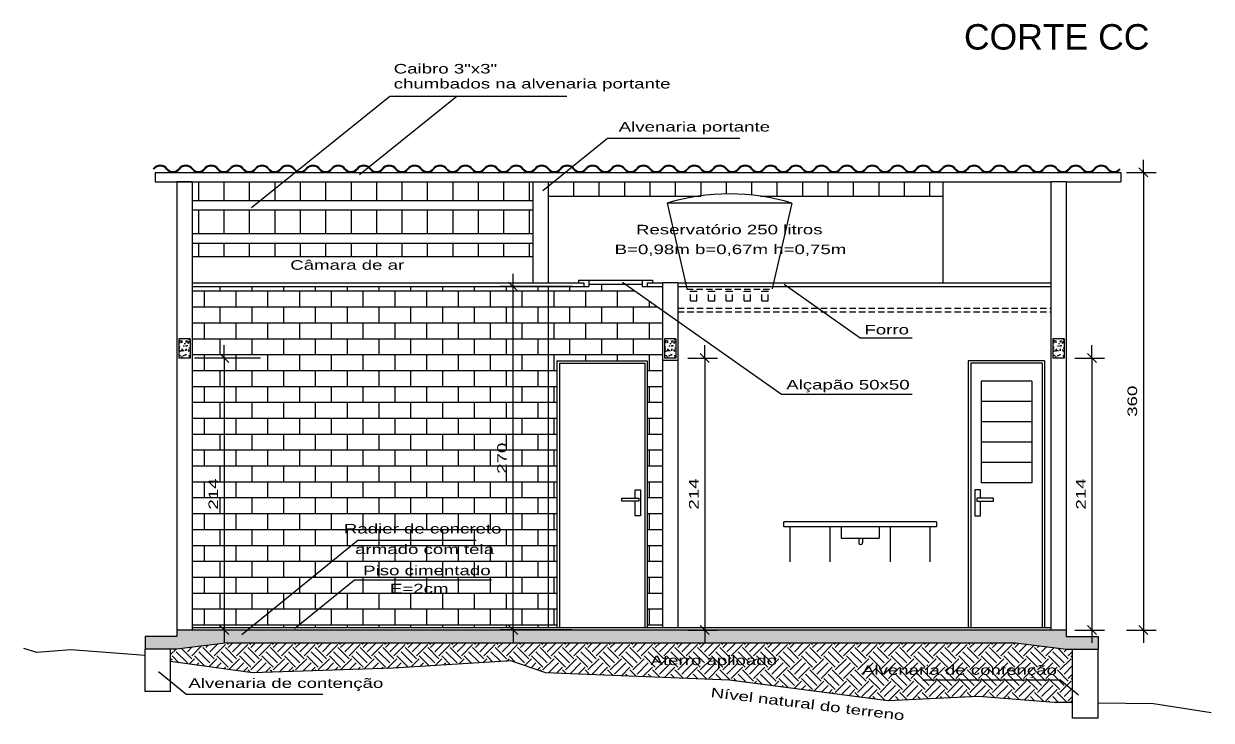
# Model space of a CAD drawing. Header units: millimetres. Extents: x 379 to 8329, y 269 to 4802.
# Drawn here: x 2608 to 3542, y 2000 to 2548 of the extents above; entities that cross this region are included whole.
import ezdxf

# ---------------------------------------------------------------- set-up
doc = ezdxf.new("R2010")
doc.units = ezdxf.units.MM
doc.header["$LTSCALE"] = 20
doc.header["$MEASUREMENT"] = 0
doc.linetypes.add('DASHED2', pattern=[0.375, 0.25, -0.125])
doc.linetypes.add('HIDDEN', pattern=[0.375, 0.25, -0.125])
for name, color, linetype in [('1', 7, 'Continuous'), ('Cotas', 7, 'Continuous'), ('Texto', 2, 'Continuous')]:
    doc.layers.add(name, color=color, linetype=linetype)
doc.styles.add('REGUA100', font='arial.ttf', dxfattribs={"width": 1.4})
doc.styles.add('Textos Gd.', font='arial.ttf', dxfattribs={"height": 0.15})
doc.dimstyles.new('ISO-25', dxfattribs={"dimscale": 5, "dimtxt": 1.5, "dimasz": 0.01, "dimexe": 2, "dimexo": 3, "dimgap": 0.98, "dimtad": 1, "dimrnd": 0.5, "dimtxsty": 'REGUA100', "dimblk1": 'COTATR', "dimblk2": 'COTATR', "dimsah": 1, "dimcen": 4, "dimdle": 4, "dimclrd": 1, "dimclre": 1, "dimclrt": 2, "dimaunit": 1, "dimadec": 0, "dimazin": 0, "dimtfac": 1, "dimtofl": 0, "dimtmove": 2, "dimatfit": 3, "dimldrblk": 'COTATR', "dimfxl": 1, "dimarcsym": 0})

# ---------------------------------------------------------------- blocks, each defined once
blk = doc.blocks.new('COTATR')
at = {"color": 6}
blk.add_line((-71, -71), (71, 71), dxfattribs=at)
at = {"color": 0, "linetype": 'ByBlock'}
blk.add_line((0, 0), (200, 0), dxfattribs=at)
blk = doc.blocks.new('*D76')
at = {"layer": '1', "color": 1, "lineweight": -2, "transparency": 16777216}
for p, q in [((3039.2, 2340.99), (2982.89, 2340.99)), ((2992.89, 2071.04), (2992.89, 2340.94)), ((3039.2, 2070.99), (2982.89, 2070.99))]:
    blk.add_line(p, q, dxfattribs=at)
at = {"layer": 'DEFPOINTS', "color": 0, "transparency": 16777216}
for p in [(2992.89, 2340.99), (3054.2, 2340.99), (3054.2, 2070.99)]:
    blk.add_point(p, dxfattribs=at)
at = {"layer": '1', "color": 1, "lineweight": -2, "transparency": 16777216, "xscale": 0.05, "yscale": 0.05, "zscale": 0.05}
for p, rotation in [((2992.89, 2340.99), 90), ((2992.89, 2070.99), 270)]:
    blk.add_blockref('COTATR', p, dxfattribs=dict(at, rotation=rotation))
at = {"layer": '1', "color": 2, "transparency": 16777216, "insert": (2984.16, 2205.99), "char_height": 7.5, "attachment_point": 5, "rotation": 90, "style": 'REGUA100'}
blk.add_mtext('270', dxfattribs=at)
blk = doc.blocks.new('*D78')
at = {"layer": '1', "color": 1, "lineweight": -2, "transparency": 16777216}
for p, q in [((2779.1, 2284.78), (2755.7, 2284.78)), ((2765.7, 2284.73), (2765.7, 2070.99)), ((2779.1, 2070.94), (2755.7, 2070.94))]:
    blk.add_line(p, q, dxfattribs=at)
at = {"layer": 'DEFPOINTS', "color": 0, "transparency": 16777216}
for p in [(2794.1, 2284.78), (2765.7, 2070.94), (2794.1, 2070.94)]:
    blk.add_point(p, dxfattribs=at)
at = {"layer": '1', "color": 1, "lineweight": -2, "transparency": 16777216, "xscale": 0.05, "yscale": 0.05, "zscale": 0.05}
for p, rotation in [((2765.7, 2284.78), 90), ((2765.7, 2070.94), 270)]:
    blk.add_blockref('COTATR', p, dxfattribs=dict(at, rotation=rotation))
at = {"layer": '1', "color": 2, "transparency": 16777216, "insert": (2757.03, 2177.86), "char_height": 7.5, "attachment_point": 5, "rotation": 90, "style": 'REGUA100'}
blk.add_mtext('214', dxfattribs=at)
blk = doc.blocks.new('*D134')
at = {"layer": '1', "color": 1, "lineweight": -2, "transparency": 16777216}
for p, q in [((3130.19, 2284.78), (3153.6, 2284.78)), ((3143.6, 2284.73), (3143.6, 2070.99)), ((3130.19, 2070.94), (3153.6, 2070.94))]:
    blk.add_line(p, q, dxfattribs=at)
at = {"layer": 'DEFPOINTS', "color": 0, "transparency": 16777216}
for p in [(3115.19, 2284.78), (3115.19, 2070.94), (3143.6, 2070.94)]:
    blk.add_point(p, dxfattribs=at)
at = {"layer": '1', "color": 1, "lineweight": -2, "transparency": 16777216, "xscale": 0.05, "yscale": 0.05, "zscale": 0.05}
for p, rotation in [((3143.6, 2284.78), 90), ((3143.6, 2070.94), 270)]:
    blk.add_blockref('COTATR', p, dxfattribs=dict(at, rotation=rotation))
at = {"layer": '1', "color": 2, "transparency": 16777216, "insert": (3134.93, 2177.86), "char_height": 7.5, "attachment_point": 5, "rotation": 90, "style": 'REGUA100'}
blk.add_mtext('214', dxfattribs=at)
blk = doc.blocks.new('*D135')
at = {"layer": '1', "color": 1, "lineweight": -2, "transparency": 16777216}
for p, q in [((3434.62, 2284.78), (3458.03, 2284.78)), ((3448.03, 2284.73), (3448.03, 2070.99)), ((3434.62, 2070.94), (3458.03, 2070.94))]:
    blk.add_line(p, q, dxfattribs=at)
at = {"layer": 'DEFPOINTS', "color": 0, "transparency": 16777216}
for p in [(3419.62, 2284.78), (3419.62, 2070.94), (3448.03, 2070.94)]:
    blk.add_point(p, dxfattribs=at)
at = {"layer": '1', "color": 1, "lineweight": -2, "transparency": 16777216, "xscale": 0.05, "yscale": 0.05, "zscale": 0.05}
for p, rotation in [((3448.03, 2284.78), 90), ((3448.03, 2070.94), 270)]:
    blk.add_blockref('COTATR', p, dxfattribs=dict(at, rotation=rotation))
at = {"layer": '1', "color": 2, "transparency": 16777216, "insert": (3439.36, 2177.86), "char_height": 7.5, "attachment_point": 5, "rotation": 90, "style": 'REGUA100'}
blk.add_mtext('214', dxfattribs=at)
blk = doc.blocks.new('*D136')
at = {"layer": '1', "color": 1, "lineweight": -2, "transparency": 16777216}
for p, q in [((3475.19, 2430.73), (3498.59, 2430.73)), ((3488.59, 2430.68), (3488.59, 2070.99)), ((3475.19, 2070.94), (3498.59, 2070.94))]:
    blk.add_line(p, q, dxfattribs=at)
at = {"layer": 'DEFPOINTS', "color": 0, "transparency": 16777216}
for p in [(3460.19, 2430.73), (3460.19, 2070.94), (3488.59, 2070.94)]:
    blk.add_point(p, dxfattribs=at)
at = {"layer": '1', "color": 1, "lineweight": -2, "transparency": 16777216, "xscale": 0.05, "yscale": 0.05, "zscale": 0.05}
for p, rotation in [((3488.59, 2430.73), 90), ((3488.59, 2070.94), 270)]:
    blk.add_blockref('COTATR', p, dxfattribs=dict(at, rotation=rotation))
at = {"layer": '1', "color": 2, "transparency": 16777216, "insert": (3479.86, 2250.83), "char_height": 7.5, "attachment_point": 5, "rotation": 90, "style": 'REGUA100'}
blk.add_mtext('360', dxfattribs=at)

msp = doc.modelspace()

# ---------------------------------------------------------------- hatches: boundary and pattern name
at = {"layer": '1'}
h = msp.add_hatch(dxfattribs=at)
h.set_pattern_fill('BRICK', color=1, scale=50, style=0)
h.paths.add_polyline_path([(3020.351, 2340.988), (2740.351, 2340.988), (2740.351, 2072.988), (3020.351, 2072.988)])
h.paths.add_polyline_path([(3098.351, 2282.647), (3098.351, 2072.988), (3110.351, 2072.988), (3110.351, 2282.781), (3110.351, 2322.278), (3080.994, 2342.988), (3052.351, 2342.988), (3052.351, 2340.988), (3020.351, 2340.988), (3020.351, 2072.988), (3027.351, 2072.988), (3027.351, 2282.647)])
h.paths.add_polyline_path([(2978.455, 2192.442), (2978.455, 2219.534), (2989.864, 2219.534), (2989.864, 2192.442)], flags=24)
h.paths.add_polyline_path([(2751.393, 2164.317), (2751.393, 2191.402), (2762.673, 2191.402), (2762.673, 2164.317)], flags=24)
h.paths.add_polyline_path([(2894.066, 2097.744), (2943.954, 2097.744), (2943.954, 2109.224), (2894.066, 2109.224)], flags=24)
h.paths.add_polyline_path([(2872.998, 2111.997), (2981.172, 2111.997), (2981.172, 2123.431), (2872.998, 2123.431)], flags=24)
h.paths.add_polyline_path([(2857.85, 2144.833), (2985.598, 2144.833), (2985.598, 2156.267), (2857.85, 2156.267)], flags=24)
h.paths.add_polyline_path([(2866.706, 2128.654), (2979.765, 2128.654), (2979.765, 2140.089), (2866.706, 2140.089)], flags=24)
h = msp.add_hatch(dxfattribs=at)
h.set_pattern_fill('AR-CONC', color=256, style=0)
h.set_pattern_definition([(50, (-2511.029, -159.0895), (7.172602, -0.6275213), [0.75, -8.25]), (355, (-2511.029, -159.0895), (-1.387513, 7.521921), [0.6, -6.6]), (100.4514, (-2510.4316, -159.142), (5.785094, 6.8943954), [0.637402, -7.011421]), (46.1842, (-2511.029, -157.0895), (10.67241, -1.65519), [1.125, -12.375]), (96.6356, (-2510.14, -157.227), (9.346627, 9.741179), [0.956103, -10.51713]), (351.1842, (-2511.029, -157.09), (9.34662, 9.741186), [0.9, -9.9]), (21, (-2510.029, -157.5895), (5.9690705, -4.026189), [0.75, -8.25]), (326, (-2510.029, -157.5895), (2.433153, 7.2515), [0.6, -6.6]), (71.4514, (-2509.532, -157.925), (8.402226, 3.225305), [0.637402, -7.011421]), (37.5, (-2511.0293, -159.0895), (0.1215986, 3.3289385), [0, -6.52, 0, -6.7, 0, -6.625]), (7.5, (-2511.0293, -159.0895), (2.6306954, 3.9441171), [0, -3.82, 0, -6.37, 0, -2.525]), (327.5, (-2513.2593, -159.0895), (5.3382244, -0.2255487), [0, -2.5, 0, -7.8, 0, -10.35]), (317.5, (-2514.2593, -159.0895), (5.8318617, 1.00105), [0, -3.25, 0, -5.18, 0, -7.35])])
h.paths.add_polyline_path([(2738.851, 2299.781), (2729.851, 2299.781), (2729.851, 2284.781), (2738.851, 2284.781)])
h = msp.add_hatch(dxfattribs=at)
h.set_pattern_fill('AR-CONC', color=256, style=0)
h.set_pattern_definition([(50, (-2129.029, -159.0895), (7.172602, -0.6275213), [0.75, -8.25]), (355, (-2129.029, -159.0895), (-1.387513, 7.521921), [0.6, -6.6]), (100.4514, (-2128.4316, -159.142), (5.785094, 6.8943954), [0.637402, -7.011421]), (46.1842, (-2129.029, -157.0895), (10.67241, -1.65519), [1.125, -12.375]), (96.6356, (-2128.14, -157.227), (9.346627, 9.741179), [0.956103, -10.51713]), (351.1842, (-2129.029, -157.09), (9.34662, 9.741186), [0.9, -9.9]), (21, (-2128.029, -157.5895), (5.9690705, -4.026189), [0.75, -8.25]), (326, (-2128.029, -157.5895), (2.433153, 7.2515), [0.6, -6.6]), (71.4514, (-2127.532, -157.925), (8.402226, 3.225305), [0.637402, -7.011421]), (37.5, (-2129.0293, -159.0895), (0.1215986, 3.3289385), [0, -6.52, 0, -6.7, 0, -6.625]), (7.5, (-2129.0293, -159.0895), (2.6306954, 3.9441171), [0, -3.82, 0, -6.37, 0, -2.525]), (327.5, (-2131.2593, -159.0895), (5.3382244, -0.2255487), [0, -2.5, 0, -7.8, 0, -10.35]), (317.5, (-2132.2593, -159.0895), (5.8318617, 1.00105), [0, -3.25, 0, -5.18, 0, -7.35])])
h.paths.add_polyline_path([(3120.851, 2299.781), (3111.851, 2299.781), (3111.851, 2284.781), (3120.851, 2284.781)])
h = msp.add_hatch(dxfattribs=at)
h.set_pattern_fill('AR-CONC', color=256, style=0)
h.set_pattern_definition([(50, (-1823.529, -159.0895), (7.172602, -0.6275213), [0.75, -8.25]), (355, (-1823.529, -159.0895), (-1.387513, 7.521921), [0.6, -6.6]), (100.4514, (-1822.9316, -159.142), (5.785094, 6.8943954), [0.637402, -7.011421]), (46.1842, (-1823.529, -157.0895), (10.67241, -1.65519), [1.125, -12.375]), (96.6356, (-1822.64, -157.227), (9.346627, 9.741179), [0.956103, -10.51713]), (351.1842, (-1823.529, -157.09), (9.34662, 9.741186), [0.9, -9.9]), (21, (-1822.529, -157.5895), (5.9690705, -4.026189), [0.75, -8.25]), (326, (-1822.529, -157.5895), (2.433153, 7.2515), [0.6, -6.6]), (71.4514, (-1822.032, -157.925), (8.402226, 3.225305), [0.637402, -7.011421]), (37.5, (-1823.5293, -159.0895), (0.1215986, 3.3289385), [0, -6.52, 0, -6.7, 0, -6.625]), (7.5, (-1823.5293, -159.0895), (2.6306954, 3.9441171), [0, -3.82, 0, -6.37, 0, -2.525]), (327.5, (-1825.7593, -159.0895), (5.3382244, -0.2255487), [0, -2.5, 0, -7.8, 0, -10.35]), (317.5, (-1826.7593, -159.0895), (5.8318617, 1.00105), [0, -3.25, 0, -5.18, 0, -7.35])])
h.paths.add_polyline_path([(3426.351, 2299.781), (3417.351, 2299.781), (3417.351, 2284.781), (3426.351, 2284.781)])
h = msp.add_hatch(dxfattribs=at)
h.set_pattern_fill('AR-CONC', color=256, scale=1.5, style=0)
h.set_pattern_definition([(50, (-3462.765, -271.114), (10.758903, -0.941282), [1.125, -12.375]), (355, (-3462.765, -271.114), (-2.08127, 11.282882), [0.9, -9.9]), (100.4514, (-3461.868, -271.192), (8.67764, 10.341593), [0.956103, -10.517132]), (46.1842, (-3462.765, -268.114), (16.008616, -2.482785), [1.6875, -18.5625]), (96.6356, (-3461.43, -268.32), (14.01994, 14.611768), [1.434154, -15.775695]), (351.1842, (-3462.765, -268.114), (14.01993, 14.61178), [1.35, -14.85]), (21, (-3461.265, -268.864), (8.953606, -6.039283), [1.125, -12.375]), (326, (-3461.265, -268.864), (3.64973, 10.87725), [0.9, -9.9]), (71.4514, (-3460.519, -269.367), (12.60334, 4.837957), [0.956103, -10.517132]), (37.5, (-3462.7647, -271.1137), (0.1823978, 4.9934078), [0, -9.78, 0, -10.05, 0, -9.9375]), (7.5, (-3462.7647, -271.1137), (3.946043, 5.9161757), [0, -5.73, 0, -9.555, 0, -3.7875]), (327.5, (-3466.1097, -271.1137), (8.0073365, -0.338323), [0, -3.75, 0, -11.7, 0, -15.525]), (317.5, (-3467.61, -271.114), (8.7477925, 1.501575), [0, -4.875, 0, -7.77, 0, -11.025])])
h.paths.add_polyline_path([(3427.851, 2070.988), (2728.351, 2070.988), (2728.351, 2065.988), (2703.351, 2065.988), (2703.351, 2055.988), (2728.351, 2055.988), (2768.351, 2060.988), (3387.851, 2060.988), (3427.851, 2055.988), (3452.851, 2055.988), (3452.851, 2065.988), (3427.851, 2065.988)])
h = msp.add_hatch(dxfattribs=at)
h.set_pattern_fill('EARTH', color=1, scale=50, angle=45, style=0)
h.paths.add_polyline_path([(3287.842, 2015.254), (3358.932, 2018.747), (3418.368, 2014.089), (3432.851, 2013.873), (3432.851, 2055.988), (3427.851, 2055.988), (3387.851, 2060.988), (2768.351, 2060.988), (2728.351, 2055.988), (2723.351, 2055.988), (2723.351, 2046.158), (2787.881, 2037.377), (2898.595, 2040.871), (2991.087, 2046.62), (3018.632, 2037.377), (3163.143, 2031.555)])
h.paths.add_polyline_path([(3098.504, 2038.907), (3202.802, 2038.907), (3202.802, 2053.28), (3098.504, 2053.28)], flags=24)
h.paths.add_polyline_path([(3264.836, 2031.302), (3422.944, 2031.302), (3422.944, 2045.63), (3264.836, 2045.63)], flags=24)

# ---------------------------------------------------------------- linework, layer by layer
at = {"layer": '1', "color": 0}
for p, q in [((2787.202, 2403.229), (2895.859, 2490.697)), ((2872.094, 2429.031), (2948.698, 2490.697)), ((2895.859, 2490.697), (3035.108, 2490.697)), ((3016.204, 2416.566), (3067.094, 2457.531)), ((3067.094, 2457.531), (3171.164, 2457.531)), ((3008.351, 2423.228), (3008.351, 2343.988)), ((3020.351, 2423.228), (3020.351, 2343.988)), ((3330.851, 2423.228), (3330.851, 2343.988)), ((3078.782, 2344.548), (3203.804, 2256.353)), ((3020.351, 2340.988), (3020.351, 2072.988)), ((3122.351, 2343.988), (3415.851, 2343.988)), ((3206.089, 2342.988), (3265.905, 2300.791)), ((3265.905, 2300.791), (3306.637, 2300.791)), ((3027.351, 2282.647), (3027.351, 2072.988)), ((3029.351, 2280.647), (3029.351, 2072.988)), ((3096.351, 2280.647), (3096.351, 2072.988)), ((3098.351, 2282.647), (3098.351, 2072.988)), ((3110.351, 2282.781), (3110.351, 2072.988)), ((3122.351, 2282.781), (3122.351, 2072.988)), ((3350.851, 2282.647), (3350.851, 2072.988)), ((3352.851, 2280.647), (3352.851, 2072.988)), ((3408.851, 2280.647), (3408.851, 2072.988)), ((3410.851, 2282.647), (3410.851, 2072.988)), ((3400.851, 2266.647), (3360.851, 2266.647)), ((3400.851, 2266.647), (3400.851, 2186.647)), ((3203.804, 2256.353), (3306.72, 2256.353)), ((3400.851, 2250.647), (3360.851, 2250.647)), ((3400.851, 2234.647), (3360.851, 2234.647)), ((3400.851, 2218.647), (3360.851, 2218.647)), ((3400.851, 2202.647), (3360.851, 2202.647)), ((3400.851, 2186.647), (3360.851, 2186.647)), ((3210.851, 2124.511), (3210.851, 2152.011)), ((3242.119, 2124.511), (3242.119, 2152.011)), ((3289.583, 2124.511), (3289.583, 2152.011)), ((3320.851, 2124.511), (3320.851, 2152.011)), ((3325.851, 2156.011), (3325.851, 2152.011)), ((2779.55, 2067.429), (2870.662, 2141.604)), ((2870.662, 2141.604), (2963.791, 2141.604)), ((3264.719, 2143.222), (3264.719, 2139.568)), ((3267.704, 2143.222), (3267.704, 2139.568)), ((2820.975, 2072.128), (2868.018, 2110.426)), ((2868.018, 2110.426), (2975.829, 2110.426)), ((2735.427, 2020.549), (2713.912, 2038.064)), ((3314.937, 2031.753), (3422.777, 2031.753)), ((3437.56, 2019.718), (3422.777, 2031.753)), ((2735.427, 2020.549), (2843.267, 2020.549))]:
    msp.add_line(p, q, dxfattribs=at)
at = {"layer": '1'}
for p, q in [((2711.351, 2430.728), (2711.351, 2423.228)), ((2725.351, 2430.81), (2725.351, 2430.728)), ((2745.351, 2430.81), (2745.351, 2430.728)), ((2765.351, 2430.81), (2765.351, 2430.728)), ((3044.351, 2345.988), (3044.351, 2343.988)), ((3044.351, 2345.988), (3044.351, 2343.988)), ((3052.351, 2345.988), (3052.351, 2340.988)), ((3094.351, 2345.988), (3094.351, 2340.988)), ((3102.351, 2345.988), (3102.351, 2343.988)), ((3048.351, 2343.988), (3048.351, 2340.988)), ((3098.351, 2343.988), (3098.351, 2340.988)), ((3088.74, 2174.611), (3088.74, 2181.242)), ((3088.74, 2181.242), (3093.107, 2181.242)), ((3093.107, 2181.242), (3093.107, 2160.65)), ((3356.096, 2181.242), (3356.096, 2160.65)), ((3360.462, 2181.242), (3356.096, 2181.242)), ((3360.462, 2174.611), (3360.462, 2181.242)), ((3078.436, 2172.342), (3078.436, 2174.611)), ((3078.436, 2174.611), (3091.709, 2174.611)), ((3091.709, 2172.342), (3078.436, 2172.342)), ((3088.74, 2160.65), (3088.74, 2172.342)), ((3091.709, 2174.611), (3091.709, 2172.342)), ((3370.767, 2174.611), (3357.493, 2174.611)), ((3357.493, 2174.611), (3357.493, 2172.342)), ((3357.493, 2172.342), (3370.767, 2172.342)), ((3360.462, 2160.65), (3360.462, 2172.342)), ((3370.767, 2172.342), (3370.767, 2174.611)), ((3093.107, 2160.65), (3088.74, 2160.65)), ((3356.096, 2160.65), (3360.462, 2160.65)), ((3205.851, 2152.011), (3205.851, 2156.011)), ((3250.851, 2152.011), (3250.851, 2143.222)), ((3280.851, 2152.011), (3280.851, 2143.222)), ((3250.851, 2143.222), (3280.851, 2143.222))]:
    msp.add_line(p, q, dxfattribs=at)
at = {"layer": '1', "color": 4}
for p, q in [((2740.351, 2423.228), (2728.351, 2423.228)), ((3427.851, 2423.228), (3415.851, 2423.228)), ((3110.351, 2343.988), (3110.351, 2282.781)), ((3122.351, 2343.988), (3122.351, 2282.781)), ((2729.851, 2299.781), (2729.851, 2284.781)), ((2738.851, 2299.781), (2738.851, 2284.781)), ((3111.851, 2299.781), (3111.851, 2284.781)), ((3120.851, 2299.781), (3120.851, 2284.781)), ((3417.351, 2299.781), (3417.351, 2284.781)), ((3426.351, 2299.781), (3426.351, 2284.781)), ((2703.351, 2022.642), (2703.351, 2055.988)), ((2723.351, 2022.642), (2723.351, 2055.988)), ((3432.851, 2001.672), (3432.851, 2055.988)), ((3452.851, 2001.672), (3452.851, 2055.988)), ((2723.351, 2022.642), (2703.351, 2022.642)), ((3452.851, 2001.672), (3432.851, 2001.672))]:
    msp.add_line(p, q, dxfattribs=at)
at = {"layer": '1', "color": 1}
for p, q in [((2745.351, 2423.228), (2745.351, 2408.728)), ((2765.351, 2423.228), (2765.351, 2408.728)), ((2785.351, 2423.228), (2785.351, 2408.728)), ((2805.351, 2423.228), (2805.351, 2408.728)), ((2825.351, 2423.228), (2825.351, 2408.728)), ((2845.351, 2423.228), (2845.351, 2408.728)), ((2865.351, 2423.228), (2865.351, 2408.728)), ((2885.351, 2423.228), (2885.351, 2408.728)), ((2905.351, 2423.228), (2905.351, 2408.728)), ((2925.351, 2423.228), (2925.351, 2408.728)), ((2945.351, 2423.228), (2945.351, 2408.728)), ((2965.351, 2423.228), (2965.351, 2408.728)), ((2985.351, 2423.228), (2985.351, 2408.728)), ((3005.351, 2423.228), (3005.351, 2408.728)), ((3040.351, 2423.228), (3040.351, 2412.088)), ((3060.351, 2423.228), (3060.351, 2412.088)), ((3080.351, 2423.228), (3080.351, 2412.088)), ((3100.351, 2423.228), (3100.351, 2412.088)), ((3120.351, 2423.228), (3120.351, 2412.088)), ((3140.351, 2423.228), (3140.351, 2412.088)), ((3160.351, 2423.228), (3160.351, 2413.839)), ((3180.351, 2423.228), (3180.351, 2412.968)), ((3200.351, 2423.228), (3200.351, 2412.088)), ((3220.351, 2423.228), (3220.351, 2412.088)), ((3240.351, 2423.228), (3240.351, 2412.088)), ((3260.351, 2423.228), (3260.351, 2412.088)), ((3280.351, 2423.228), (3280.351, 2412.088)), ((3300.351, 2423.228), (3300.351, 2412.088)), ((3320.351, 2423.228), (3320.351, 2412.088)), ((2745.351, 2401.228), (2745.351, 2382.728)), ((2765.351, 2401.228), (2765.351, 2382.728)), ((2785.351, 2401.228), (2785.351, 2382.728)), ((2805.351, 2401.228), (2805.351, 2382.728)), ((2825.351, 2401.228), (2825.351, 2382.728)), ((2845.351, 2401.228), (2845.351, 2382.728)), ((2865.351, 2401.228), (2865.351, 2382.728)), ((2885.351, 2401.228), (2885.351, 2382.728)), ((2905.351, 2401.228), (2905.351, 2382.728)), ((2925.351, 2401.228), (2925.351, 2382.728)), ((2945.351, 2401.228), (2945.351, 2382.728)), ((2965.351, 2401.228), (2965.351, 2382.728)), ((2985.351, 2401.228), (2985.351, 2382.728)), ((3005.351, 2401.228), (3005.351, 2382.728)), ((2745.351, 2375.228), (2745.351, 2364.728)), ((2765.351, 2375.228), (2765.351, 2364.728)), ((2785.351, 2375.228), (2785.351, 2364.728)), ((2805.351, 2375.228), (2805.351, 2364.728)), ((2825.351, 2375.228), (2825.351, 2364.728)), ((2845.351, 2375.228), (2845.351, 2364.728)), ((2865.351, 2375.228), (2865.351, 2364.728)), ((2885.351, 2375.228), (2885.351, 2364.728)), ((2905.351, 2375.228), (2905.351, 2364.728)), ((2925.351, 2375.228), (2925.351, 2364.728)), ((2945.351, 2375.228), (2945.351, 2364.728)), ((2965.351, 2375.228), (2965.351, 2364.728)), ((2985.351, 2375.228), (2985.351, 2364.728)), ((3005.351, 2375.228), (3005.351, 2364.728)), ((2740.351, 2364.728), (3008.351, 2364.728)), ((2794.237, 2284.781), (2742.137, 2284.781))]:
    msp.add_line(p, q, dxfattribs=at)
at = {"layer": '1', "color": 1, "linetype": 'DASHED2'}
msp.add_line((3122.351, 2323.988), (3415.851, 2323.988), dxfattribs=at)
at = {"layer": '1', "color": 3}
for p, q in [((2728.351, 2065.988), (2703.351, 2065.988)), ((2703.351, 2065.988), (2703.351, 2055.988)), ((2728.351, 2070.988), (2728.351, 2065.988)), ((3020.351, 2070.988), (3020.351, 2070.988)), ((3427.851, 2070.988), (3427.851, 2065.988)), ((3427.851, 2065.988), (3452.851, 2065.988)), ((3452.851, 2065.988), (3452.851, 2055.988)), ((2728.351, 2055.988), (2703.351, 2055.988)), ((2768.351, 2060.988), (2728.351, 2055.988)), ((3387.851, 2060.988), (3427.851, 2055.988)), ((3427.851, 2055.988), (3452.851, 2055.988))]:
    msp.add_line(p, q, dxfattribs=at)
at = {"layer": '1', "color": 4}
for points in [[(2703.351, 2050.988), (2644.983, 2055.377), (2618.227, 2053.178), (2607.971, 2056.536)], [(3432.851, 2013.873), (3418.368, 2014.089), (3358.932, 2018.747), (3287.842, 2015.254), (3163.143, 2031.555), (3018.632, 2037.377), (2991.087, 2046.62), (2898.595, 2040.871), (2787.881, 2037.377), (2723.351, 2046.158)], [(3541.902, 2005.938), (3496.451, 2012.925), (3452.851, 2013.575)]]:
    msp.add_lwpolyline(points, dxfattribs=at)
at = {"layer": '1'}
for centre, radius, start, end in [((2715.351, 2429.266), 6.979, 38.388003, 141.611997), ((2715.351, 2429.266), 6.379, 38.388003, 141.611997), ((2725.351, 2437.189), 6.379, 218.388003, 321.611997), ((2725.351, 2437.189), 5.779, 218.388003, 321.611997), ((2735.351, 2429.266), 6.979, 38.388003, 141.611997), ((2735.351, 2429.266), 6.379, 38.388003, 141.611997), ((2745.351, 2437.189), 6.379, 218.388003, 321.611997), ((2745.351, 2437.189), 5.779, 218.388003, 321.611997), ((2755.351, 2429.266), 6.979, 38.388003, 141.611997), ((2755.351, 2429.266), 6.379, 38.388003, 141.611997), ((2765.351, 2437.189), 6.379, 218.388003, 321.611997), ((2765.351, 2437.189), 5.779, 218.388003, 321.611997), ((2775.351, 2429.266), 6.979, 38.388003, 141.611997), ((2775.351, 2429.266), 6.379, 38.388003, 141.611997), ((2785.351, 2437.189), 6.379, 218.388003, 321.611997), ((2785.351, 2437.189), 5.779, 218.388003, 321.611997), ((2795.351, 2429.266), 6.979, 38.388003, 141.611997), ((2795.351, 2429.266), 6.379, 38.388003, 141.611997), ((2805.351, 2437.189), 6.379, 218.388003, 321.611997), ((2805.351, 2437.189), 5.779, 218.388003, 321.611997), ((2815.351, 2429.266), 6.979, 38.388003, 141.611997), ((2815.351, 2429.266), 6.379, 38.388003, 141.611997), ((2825.351, 2437.189), 6.379, 218.388003, 321.611997), ((2825.351, 2437.189), 5.779, 218.388003, 321.611997), ((2835.351, 2429.266), 6.979, 38.388003, 141.611997), ((2835.351, 2429.266), 6.379, 38.388003, 141.611997), ((2845.351, 2437.189), 6.379, 218.388003, 321.611997), ((2845.351, 2437.189), 5.779, 218.388003, 321.611997), ((2855.351, 2429.266), 6.979, 38.388003, 141.611997), ((2855.351, 2429.266), 6.379, 38.388003, 141.611997), ((2865.351, 2437.189), 6.379, 218.388003, 321.611997), ((2865.351, 2437.189), 5.779, 218.388003, 321.611997), ((2875.351, 2429.266), 6.979, 38.388003, 141.611997), ((2875.351, 2429.266), 6.379, 38.388003, 141.611997), ((2885.351, 2437.189), 6.379, 218.388003, 321.611997), ((2885.351, 2437.189), 5.779, 218.388003, 321.611997), ((2895.351, 2429.266), 6.979, 38.388003, 141.611997), ((2895.351, 2429.266), 6.379, 38.388003, 141.611997), ((2905.351, 2437.189), 6.379, 218.388003, 321.611997), ((2905.351, 2437.189), 5.779, 218.388003, 321.611997), ((2915.351, 2429.266), 6.979, 38.388003, 141.611997), ((2915.351, 2429.266), 6.379, 38.388003, 141.611997), ((2925.351, 2437.189), 6.379, 218.388003, 321.611997), ((2925.351, 2437.189), 5.779, 218.388003, 321.611997), ((2935.351, 2429.266), 6.979, 38.388003, 141.611997), ((2935.351, 2429.266), 6.379, 38.388003, 141.611997), ((2945.351, 2437.189), 6.379, 218.388003, 321.611997), ((2945.351, 2437.189), 5.779, 218.388003, 321.611997), ((2955.351, 2429.266), 6.979, 38.388003, 141.611997), ((2955.351, 2429.266), 6.379, 38.388003, 141.611997), ((2965.351, 2437.189), 6.379, 218.388003, 321.611997), ((2965.351, 2437.189), 5.779, 218.388003, 321.611997), ((2975.351, 2429.266), 6.979, 38.388003, 141.611997), ((2975.351, 2429.266), 6.379, 38.388003, 141.611997), ((2985.351, 2437.189), 6.379, 218.388003, 321.611997), ((2985.351, 2437.189), 5.779, 218.388003, 321.611997), ((2995.351, 2429.266), 6.979, 38.388003, 141.611997), ((2995.351, 2429.266), 6.379, 38.388003, 141.611997), ((3005.351, 2437.189), 6.379, 218.388003, 321.611997), ((3005.351, 2437.189), 5.779, 218.388003, 321.611997), ((3015.351, 2429.266), 6.979, 38.388003, 141.611997), ((3015.351, 2429.266), 6.379, 38.388003, 141.611997), ((3025.351, 2437.189), 6.379, 218.388003, 321.611997), ((3025.351, 2437.189), 5.779, 218.388003, 321.611997), ((3035.351, 2429.266), 6.979, 38.388003, 141.611997), ((3035.351, 2429.266), 6.379, 38.388003, 141.611997), ((3045.351, 2437.189), 6.379, 218.388003, 321.611997), ((3045.351, 2437.189), 5.779, 218.388003, 321.611997), ((3055.351, 2429.266), 6.979, 38.388003, 141.611997), ((3055.351, 2429.266), 6.379, 38.388003, 141.611997), ((3065.351, 2437.189), 6.379, 218.388003, 321.611997), ((3065.351, 2437.189), 5.779, 218.388003, 321.611997), ((3075.351, 2429.266), 6.979, 38.388003, 141.611997), ((3075.351, 2429.266), 6.379, 38.388003, 141.611997), ((3085.351, 2437.189), 6.379, 218.388003, 321.611997), ((3085.351, 2437.189), 5.779, 218.388003, 321.611997), ((3095.351, 2429.266), 6.979, 38.388003, 141.611997), ((3095.351, 2429.266), 6.379, 38.388003, 141.611997), ((3105.351, 2437.189), 6.379, 218.388003, 321.611997), ((3105.351, 2437.189), 5.779, 218.388003, 321.611997), ((3115.351, 2429.266), 6.979, 38.388003, 141.611997), ((3115.351, 2429.266), 6.379, 38.388003, 141.611997), ((3125.351, 2437.189), 6.379, 218.388003, 321.611997), ((3125.351, 2437.189), 5.779, 218.388003, 321.611997), ((3135.351, 2429.266), 6.979, 38.388003, 141.611997), ((3135.351, 2429.266), 6.379, 38.388003, 141.611997), ((3145.351, 2437.189), 6.379, 218.388003, 321.611997), ((3145.351, 2437.189), 5.779, 218.388003, 321.611997), ((3155.351, 2429.266), 6.979, 38.388003, 141.611997), ((3155.351, 2429.266), 6.379, 38.388003, 141.611997), ((3165.351, 2437.189), 6.379, 218.388003, 321.611997), ((3165.351, 2437.189), 5.779, 218.388003, 321.611997), ((3175.351, 2429.266), 6.979, 38.388003, 141.611997), ((3175.351, 2429.266), 6.379, 38.388003, 141.611997), ((3185.351, 2437.189), 6.379, 218.388003, 321.611997), ((3185.351, 2437.189), 5.779, 218.388003, 321.611997), ((3195.351, 2429.266), 6.979, 38.388003, 141.611997), ((3195.351, 2429.266), 6.379, 38.388003, 141.611997), ((3205.351, 2437.189), 6.379, 218.388003, 321.611997), ((3205.351, 2437.189), 5.779, 218.388003, 321.611997), ((3215.351, 2429.266), 6.979, 38.388003, 141.611997), ((3215.351, 2429.266), 6.379, 38.388003, 141.611997), ((3225.351, 2437.189), 6.379, 218.388003, 321.611997), ((3225.351, 2437.189), 5.779, 218.388003, 321.611997), ((3235.351, 2429.266), 6.979, 38.388003, 141.611997), ((3235.351, 2429.266), 6.379, 38.388003, 141.611997), ((3245.351, 2437.189), 6.379, 218.388003, 321.611997), ((3245.351, 2437.189), 5.779, 218.388003, 321.611997), ((3255.351, 2429.266), 6.979, 38.388003, 141.611997), ((3255.351, 2429.266), 6.379, 38.388003, 141.611997), ((3265.351, 2437.189), 6.379, 218.388003, 321.611997), ((3265.351, 2437.189), 5.779, 218.388003, 321.611997), ((3275.351, 2429.266), 6.979, 38.388003, 141.611997), ((3275.351, 2429.266), 6.379, 38.388003, 141.611997), ((3285.351, 2437.189), 6.379, 218.388003, 321.611997), ((3285.351, 2437.189), 5.779, 218.388003, 321.611997), ((3295.351, 2429.266), 6.979, 38.388003, 141.611997), ((3295.351, 2429.266), 6.379, 38.388003, 141.611997), ((3305.351, 2437.189), 6.379, 218.388003, 321.611997), ((3305.351, 2437.189), 5.779, 218.388003, 321.611997), ((3315.351, 2429.266), 6.979, 38.388003, 141.611997), ((3315.351, 2429.266), 6.379, 38.388003, 141.611997), ((3325.351, 2437.189), 6.379, 218.388003, 321.611997), ((3325.351, 2437.189), 5.779, 218.388003, 321.611997), ((3335.351, 2429.266), 6.979, 38.388003, 141.611997), ((3335.351, 2429.266), 6.379, 38.388003, 141.611997), ((3345.351, 2437.189), 6.379, 218.388003, 321.611997), ((3345.351, 2437.189), 5.779, 218.388003, 321.611997), ((3355.351, 2429.266), 6.979, 38.388003, 141.611997), ((3355.351, 2429.266), 6.379, 38.388003, 141.611997), ((3365.351, 2437.189), 6.379, 218.388003, 321.611997), ((3365.351, 2437.189), 5.779, 218.388003, 321.611997), ((3375.351, 2429.266), 6.979, 38.388003, 141.611997), ((3375.351, 2429.266), 6.379, 38.388003, 141.611997), ((3385.351, 2437.189), 6.379, 218.388003, 321.611997), ((3385.351, 2437.189), 5.779, 218.388003, 321.611997), ((3395.351, 2429.266), 6.979, 38.388003, 141.611997), ((3395.351, 2429.266), 6.379, 38.388003, 141.611997), ((3405.351, 2437.189), 6.379, 218.388003, 321.611997), ((3405.351, 2437.189), 5.779, 218.388003, 321.611997), ((3415.351, 2429.266), 6.979, 38.388003, 141.611997), ((3415.351, 2429.266), 6.379, 38.388003, 141.611997), ((3425.351, 2437.189), 6.379, 218.388003, 321.611997), ((3425.351, 2437.189), 5.779, 218.388003, 321.611997), ((3435.351, 2429.266), 6.979, 38.388003, 141.611997), ((3435.351, 2429.266), 6.379, 38.388003, 141.611997), ((3445.351, 2437.189), 6.379, 218.388003, 321.611997), ((3445.351, 2437.189), 5.779, 218.388003, 321.611997), ((3455.351, 2429.266), 6.979, 38.388003, 141.611997), ((3455.351, 2429.266), 6.379, 38.388003, 141.611997), ((3465.351, 2437.189), 6.379, 218.388003, 321.611997), ((3465.351, 2437.189), 5.779, 218.388003, 321.611997)]:
    msp.add_arc(centre, radius, start, end, dxfattribs=at)
at = {"layer": '1', "color": 0}
msp.add_arc((3266.212, 2139.722), 1.5, 174.127057, 5.872943, dxfattribs=at)
at = {"layer": 'Cotas'}
for p, q in [((2711.351, 2430.728), (3470.851, 2430.728)), ((3470.851, 2430.728), (3470.851, 2423.228)), ((2711.351, 2423.228), (3415.851, 2423.228)), ((3427.851, 2423.228), (3470.851, 2423.228)), ((3020.351, 2412.088), (3140.351, 2412.088)), ((3187.402, 2412.088), (3330.851, 2412.088)), ((3114.05, 2406.562), (3128.376, 2343.988)), ((3212.05, 2406.562), (3114.05, 2406.562)), ((3212.05, 2406.562), (3197.724, 2343.988)), ((3044.351, 2345.988), (3102.351, 2345.988)), ((2740.351, 2343.988), (3048.351, 2343.988)), ((2740.351, 2340.988), (3052.351, 2340.988)), ((3052.351, 2342.988), (3094.351, 2342.988)), ((3094.351, 2340.988), (3110.351, 2340.988)), ((3098.351, 2343.988), (3110.351, 2343.988)), ((3122.351, 2340.988), (3415.851, 2340.988)), ((3027.351, 2282.647), (3098.351, 2282.647)), ((3029.351, 2280.647), (3096.351, 2280.647)), ((3410.851, 2282.647), (3350.851, 2282.647)), ((3408.851, 2280.647), (3352.851, 2280.647)), ((3360.851, 2266.647), (3360.851, 2186.647)), ((3325.851, 2156.011), (3205.851, 2156.011)), ((3325.851, 2152.011), (3205.851, 2152.011))]:
    msp.add_line(p, q, dxfattribs=at)
at = {"layer": 'Cotas', "color": 4}
for p, q in [((2728.351, 2423.228), (2728.351, 2070.988)), ((2740.351, 2423.228), (2740.351, 2070.988)), ((3415.851, 2423.228), (3415.851, 2070.988)), ((3427.851, 2423.228), (3427.851, 2070.988)), ((3122.351, 2343.988), (3110.351, 2343.988)), ((2738.851, 2299.781), (2729.851, 2299.781)), ((3120.851, 2299.781), (3111.851, 2299.781)), ((3426.351, 2299.781), (3417.351, 2299.781)), ((2738.851, 2284.781), (2729.851, 2284.781)), ((3122.351, 2282.781), (3110.351, 2282.781)), ((3120.851, 2284.781), (3111.851, 2284.781)), ((3426.351, 2284.781), (3417.351, 2284.781))]:
    msp.add_line(p, q, dxfattribs=at)
at = {"layer": 'Cotas', "color": 1}
for p, q in [((2740.351, 2408.728), (3008.351, 2408.728)), ((2740.351, 2401.228), (3008.351, 2401.228)), ((2740.351, 2382.728), (3008.351, 2382.728)), ((2740.351, 2375.228), (3008.351, 2375.228))]:
    msp.add_line(p, q, dxfattribs=at)
at = {"layer": 'Cotas', "color": 1, "linetype": 'HIDDEN'}
for p, q in [((3128.376, 2343.988), (3129.55, 2338.86)), ((3129.55, 2338.86), (3196.55, 2338.86)), ((3132.359, 2337.361), (3137.359, 2337.361)), ((3132.359, 2336.781), (3132.359, 2337.361)), ((3132.359, 2336.781), (3132.359, 2337.361)), ((3132.359, 2329.861), (3132.359, 2336.781)), ((3137.359, 2336.781), (3137.359, 2337.361)), ((3137.359, 2329.861), (3137.359, 2336.781)), ((3146.392, 2337.361), (3151.392, 2337.361)), ((3146.392, 2336.781), (3146.392, 2337.361)), ((3146.392, 2329.861), (3146.392, 2336.781)), ((3151.392, 2336.781), (3151.392, 2337.361)), ((3151.392, 2329.861), (3151.392, 2336.781)), ((3160.426, 2337.361), (3165.426, 2337.361)), ((3160.426, 2336.781), (3160.426, 2337.361)), ((3160.426, 2329.861), (3160.426, 2336.781)), ((3165.426, 2336.781), (3165.426, 2337.361)), ((3165.426, 2329.861), (3165.426, 2336.781)), ((3174.459, 2337.361), (3179.459, 2337.361)), ((3174.459, 2336.781), (3174.459, 2337.361)), ((3174.459, 2329.861), (3174.459, 2336.781)), ((3179.459, 2336.781), (3179.459, 2337.361)), ((3179.459, 2329.861), (3179.459, 2336.781)), ((3188.493, 2337.361), (3193.493, 2337.361)), ((3188.493, 2336.781), (3188.493, 2337.361)), ((3188.493, 2329.861), (3188.493, 2336.781)), ((3193.493, 2336.781), (3193.493, 2337.361)), ((3193.493, 2329.861), (3193.493, 2336.781)), ((3197.724, 2343.988), (3196.55, 2338.86)), ((3132.359, 2329.861), (3132.359, 2333.781)), ((3132.359, 2329.861), (3137.359, 2329.861)), ((3146.392, 2329.861), (3151.392, 2329.861)), ((3160.426, 2329.861), (3165.426, 2329.861)), ((3174.459, 2329.861), (3179.459, 2329.861)), ((3188.493, 2329.861), (3193.493, 2329.861))]:
    msp.add_line(p, q, dxfattribs=at)
at = {"layer": 'Cotas', "color": 1, "linetype": 'DASHED2'}
msp.add_line((3122.351, 2320.988), (3415.851, 2320.988), dxfattribs=at)
at = {"layer": 'Cotas', "color": 3}
for p, q in [((2728.351, 2070.988), (3427.851, 2070.988)), ((2768.351, 2060.988), (3387.851, 2060.988))]:
    msp.add_line(p, q, dxfattribs=at)
at = {"layer": 'Cotas', "color": 2}
msp.add_line((2740.351, 2072.988), (3415.851, 2072.988), dxfattribs=at)
at = {"layer": 'Cotas'}
msp.add_arc((3163.05, 2245.713), 168.147, 73.057482, 106.942518, dxfattribs=at)

# ---------------------------------------------------------------- texts
at = {"layer": '1', "color": 0, "style": 'REGUA100', "width": 1.4}
for s, p in [('Caibro 3"x3"', (2898.928, 2508.498)), ('chumbados na alvenaria portante', (2898.928, 2496.716)), ('Alvenaria portante', (3075.885, 2462.857)), ('Reservatório 250 litros ', (3089.469, 2382.013)), ('B=0,98m b=0,67m h=0,75m', (3072.676, 2366.483)), ('Câmara de ar ', (2817.53, 2354.204)), ('Forro ', (3269.144, 2303.359)), ('Alçapão 50x50', (3207.665, 2260.091)), ('Radier de concreto', (2859.755, 2146.862)), ('armado com tela', (2868.612, 2130.683)), ('Piso cimentado ', (2874.904, 2114.026)), ('E=2cm', (2895.98, 2099.78)), ('Aterro apiloado', (3100.921, 2043.385)), ('Alvenaria de contenção', (3267.246, 2035.742)), ('Alvenaria de contenção', (2737.463, 2025.425))]:
    msp.add_text(s, height=7.5, dxfattribs=at).set_placement(p)
msp.add_text('Nível natural do terreno', height=7.5, rotation=353.094632, dxfattribs=at).set_placement((3147.932, 2018.272))
at = {"layer": 'Texto', "color": 3, "style": 'Textos Gd.'}
msp.add_text('CORTE CC', height=20, dxfattribs=at).set_placement((3347.397, 2527.295))

# ---------------------------------------------------------------- dimensions: what is measured, and where the dimension line sits
at = {"layer": '1', "color": 0}
for p1, p2, distance, picture, middle in [((3460.19, 2430.728), (3460.19, 2070.938), 28.404, '*D136', (3479.862, 2250.833)), ((3054.202, 2070.988), (3054.202, 2340.988), 61.313, '*D76', (2984.159, 2205.988)), ((2794.103, 2284.781), (2794.103, 2070.938), -28.404, '*D78', (2757.033, 2177.859)), ((3115.192, 2284.781), (3115.192, 2070.938), 28.404, '*D134', (3134.931, 2177.859)), ((3419.622, 2284.781), (3419.622, 2070.938), 28.404, '*D135', (3439.36, 2177.859))]:
    dim = msp.add_aligned_dim(p1=p1, p2=p2, distance=distance, dimstyle='ISO-25', override={"dimblk": 'COTATR', "dimatfit": 2}, dxfattribs=at)
    dim.commit()
    dim.dimension.update_dxf_attribs({"geometry": picture, "text_midpoint": middle})

doc.saveas('drawing.dxf')
